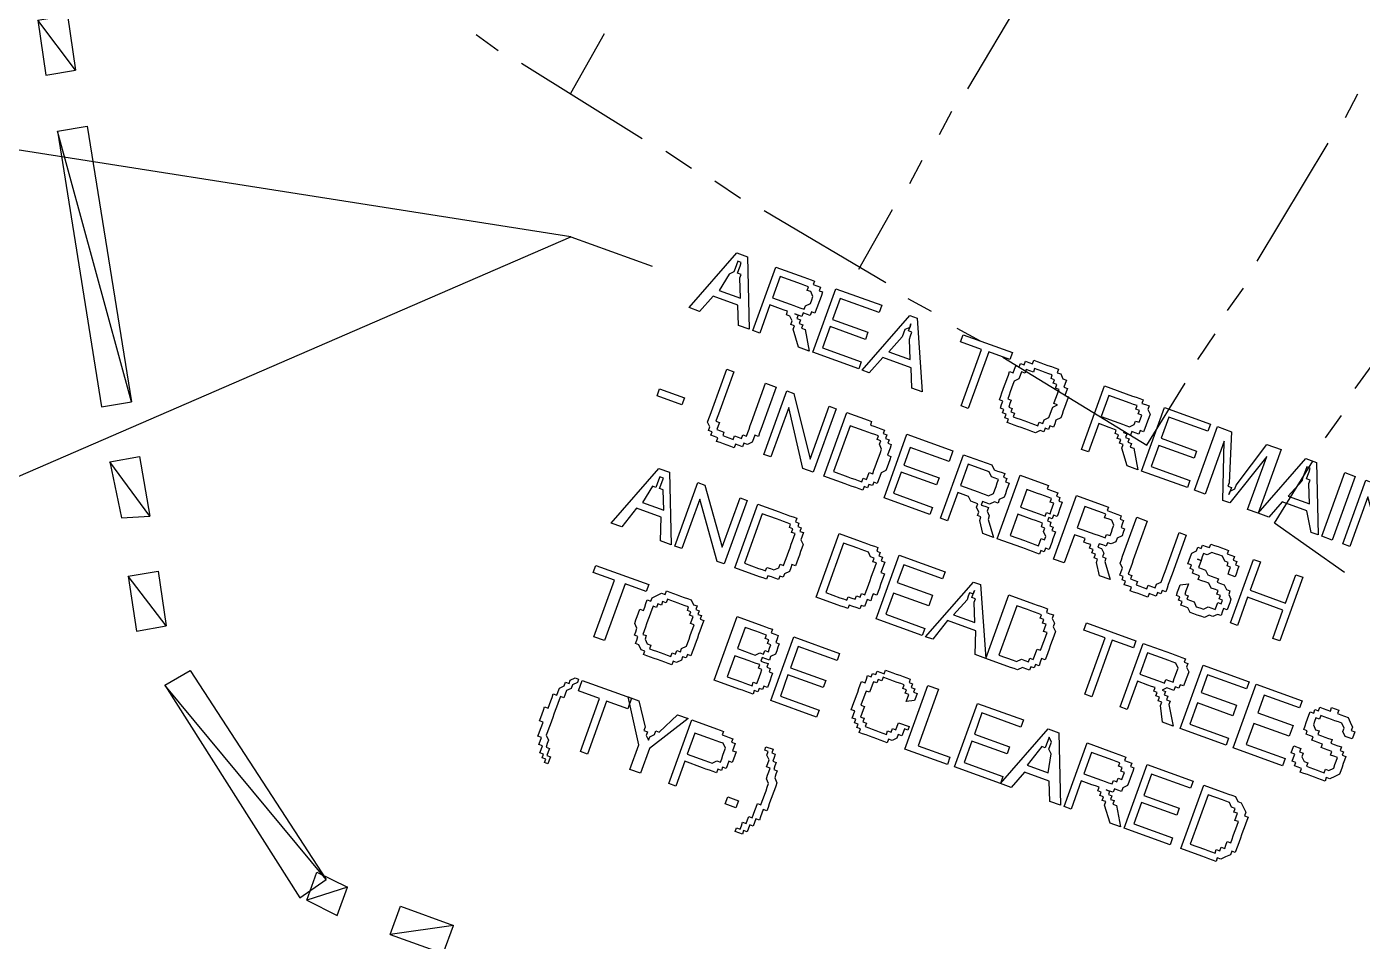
# Model space of a CAD drawing. Header units: feet. Extents: x 2484883 to 2491360, y 414166 to 419420.
# Drawn here: x 2486611 to 2487013, y 417936.2 to 418211.6 of the extents above; entities that cross this region are included whole.
import ezdxf

# ---------------------------------------------------------------- set-up
doc = ezdxf.new("R2010")
doc.units = ezdxf.units.FT
for name, color, linetype in [('CLEARING_LIMITS', 4, 'Continuous'), ('EXISTING_DETAIL', 9, 'Continuous'), ('SITE_BASE', 8, 'Continuous')]:
    doc.layers.add(name, color=color, linetype=linetype)

msp = doc.modelspace()

# ---------------------------------------------------------------- linework, layer by layer
at = {"layer": 'CLEARING_LIMITS'}
for points in [[(2486625.73, 418198.56), (2486614.3, 418213.52), (2486623.28, 418215.08), (2486625.73, 418198.56)], [(2486616.74, 418197), (2486625.73, 418198.56), (2486614.3, 418213.52), (2486616.74, 418197)], [(2486642.53, 418098.67), (2486620.25, 418180.1), (2486629.24, 418181.66), (2486642.53, 418098.67)], [(2486633.55, 418097.11), (2486642.53, 418098.67), (2486620.25, 418180.1), (2486633.55, 418097.11)], [(2486648.1, 418064.18), (2486635.99, 418080.59), (2486644.98, 418082.15), (2486648.1, 418064.18)], [(2486639.5, 418063.68), (2486648.1, 418064.18), (2486635.99, 418080.59), (2486639.5, 418063.68)], [(2486653, 418031.14), (2486641.57, 418046.1), (2486650.55, 418047.66), (2486653, 418031.14)], [(2486644.01, 418029.58), (2486653, 418031.14), (2486641.57, 418046.1), (2486644.01, 418029.58)], [(2486701.17, 417954.79), (2486652.55, 418013.26), (2486660.17, 418017.72), (2486701.17, 417954.79)], [(2486693.16, 417949.27), (2486701.17, 417954.79), (2486652.55, 418013.26), (2486693.16, 417949.27)], [(2486707.55, 417952.48), (2486695.28, 417948.5), (2486698.36, 417957.01), (2486707.55, 417952.48)], [(2486704.47, 417943.97), (2486707.55, 417952.48), (2486695.28, 417948.5), (2486704.47, 417943.97)], [(2486739.46, 417940.95), (2486720.43, 417938.2), (2486723.5, 417946.71), (2486739.46, 417940.95)], [(2486736.38, 417932.44), (2486739.46, 417940.95), (2486720.43, 417938.2), (2486736.38, 417932.44)]]:
    msp.add_lwpolyline(points, dxfattribs=at)
at = {"layer": 'EXISTING_DETAIL'}
for p, q in [((2486894.29, 418192.87), (2486915.97, 418229.54)), ((2486752.89, 418204.31), (2486746.22, 418209.13)), ((2486774.76, 418191.59), (2486784.87, 418209.58)), ((2486796.23, 418177.81), (2486759.95, 418200.55)), ((2487007.86, 418184.29), (2487011.61, 418191.35)), ((2486885.72, 418179.13), (2486889.47, 418186.2)), ((2486981.36, 418140.94), (2487002.65, 418176.55)), ((2486811.04, 418168.85), (2486803.3, 418174.05)), ((2486876.76, 418164.33), (2486880.51, 418171.39)), ((2486825.84, 418159.89), (2486818.1, 418165.09)), ((2486869.56, 418134.46), (2486832.9, 418156.13)), ((2486861.44, 418138.6), (2486871.55, 418156.59)), ((2486972.4, 418126.14), (2486977.22, 418132.82)), ((2486883.3, 418125.88), (2486876.24, 418129.64)), ((2486898.1, 418116.92), (2486891.04, 418120.68)), ((2486963.44, 418111.34), (2486968.65, 418119.08)), ((2487010.81, 418102.63), (2487015.63, 418109.31)), ((2487001.85, 418087.83), (2487006.67, 418094.51))]:
    msp.add_line(p, q, dxfattribs=at)
for points in [[(2486904.78, 418112.1), (2486948.12, 418085.61), (2486959.69, 418104.28)], [(2487007.63, 418047.25), (2486986.53, 418062.1), (2486998.09, 418080.77)]]:
    msp.add_lwpolyline(points, dxfattribs=at)
at = {"layer": 'SITE_BASE'}
msp.add_line((2486774.74, 418148.3), (2486799.2, 418139.45), dxfattribs=at)
for points in [[(2486541.74, 418046.11), (2486549.37, 418050.57), (2486774.74, 418148.3), (2486544.87, 418184.5), (2486537.04, 418186.13), (2486533.67, 418180.13), (2486527.19, 418178.86), (2486528.82, 418186.69), (2486521.2, 418182.23), (2486519.93, 418188.71), (2486528.82, 418186.69), (2486521.2, 418182.23), (2486527.19, 418178.86), (2486528.82, 418186.69), (2486533.67, 418180.13), (2486528.82, 418186.69), (2486537.04, 418186.13), (2486528.82, 418186.69), (2486535.77, 418192.6), (2486537.04, 418186.13)], [(2486810.34, 418127), (2486824.71, 418143.46), (2486827.9, 418142.31), (2486828.42, 418120.47), (2486825.23, 418121.62), (2486825.03, 418127.71), (2486817.58, 418130.4), (2486813.53, 418125.85), (2486810.34, 418127)], [(2486819.41, 418132.14), (2486825.8, 418129.84), (2486825.59, 418135.92), (2486825.98, 418136.99), (2486824.91, 418137.37), (2486825.3, 418138.44), (2486825.68, 418139.5), (2486826.07, 418140.56), (2486825, 418140.95), (2486824.62, 418139.88), (2486824.23, 418138.82), (2486823.85, 418137.76), (2486822.4, 418137.08), (2486819.41, 418132.14)], [(2486829.49, 418120.08), (2486836.41, 418139.23), (2486844.92, 418136.15), (2486845.98, 418135.77), (2486847.05, 418135.38), (2486848.11, 418135), (2486847.73, 418133.93), (2486848.79, 418133.55), (2486849.85, 418133.17), (2486849.47, 418132.1), (2486850.53, 418131.72), (2486850.15, 418130.65), (2486849.76, 418129.59), (2486849.38, 418128.53), (2486848.99, 418127.46), (2486848.61, 418126.4), (2486848.22, 418125.34), (2486847.16, 418125.72), (2486846.78, 418124.66), (2486845.71, 418125.04), (2486844.65, 418125.42), (2486844.26, 418124.36), (2486843.2, 418124.75), (2486842.14, 418125.13), (2486843.2, 418124.75), (2486842.82, 418123.68), (2486843.88, 418123.3), (2486843.49, 418122.23), (2486844.56, 418121.85), (2486844.17, 418120.79), (2486845.24, 418120.4), (2486846.51, 418113.93), (2486843.31, 418115.08), (2486841.66, 418120.49), (2486842.05, 418121.55), (2486840.98, 418121.94), (2486841.37, 418123), (2486840.69, 418124.45), (2486839.62, 418124.84), (2486840.01, 418125.9), (2486838.95, 418126.28), (2486837.88, 418126.67), (2486834.69, 418127.82), (2486831.61, 418119.31), (2486829.49, 418120.08)], [(2486835.46, 418129.95), (2486840.78, 418128.03), (2486841.84, 418127.64), (2486842.91, 418127.26), (2486843.97, 418126.87), (2486845.03, 418126.49), (2486845.42, 418127.55), (2486846.87, 418128.23), (2486847.25, 418129.3), (2486847.64, 418130.36), (2486846.96, 418131.81), (2486845.89, 418132.19), (2486846.28, 418133.26), (2486845.21, 418133.64), (2486844.15, 418134.02), (2486837.77, 418136.33), (2486835.46, 418129.95)], [(2486847.57, 418113.54), (2486854.49, 418132.69), (2486868.32, 418127.69), (2486867.55, 418125.56), (2486855.85, 418129.79), (2486853.54, 418123.41), (2486864.18, 418119.57), (2486863.41, 418117.44), (2486852.77, 418121.28), (2486850.47, 418114.9), (2486862.17, 418110.67), (2486861.4, 418108.54), (2486847.57, 418113.54)], [(2486862.46, 418108.16), (2486876.83, 418124.61), (2486878.96, 418123.85), (2486880.54, 418101.62), (2486877.35, 418102.78), (2486877.15, 418108.86), (2486868.64, 418111.94), (2486864.59, 418107.39), (2486862.46, 418108.16)], [(2486870.47, 418113.68), (2486876.85, 418111.38), (2486876.65, 418117.46), (2486877.03, 418118.53), (2486877.42, 418119.59), (2486876.36, 418119.97), (2486876.74, 418121.04), (2486877.12, 418122.1), (2486876.74, 418121.04), (2486875.29, 418120.36), (2486874.91, 418119.3), (2486874.52, 418118.23), (2486870.47, 418113.68)], [(2486892.25, 418097.39), (2486898.4, 418114.41), (2486892.02, 418116.72), (2486892.79, 418118.85), (2486907.68, 418113.46), (2486906.91, 418111.33), (2486900.53, 418113.64), (2486894.37, 418096.62), (2486892.25, 418097.39)], [(2486833.38, 418104.24), (2486836.57, 418103.09), (2486832.34, 418091.39), (2486831.96, 418090.32), (2486831.57, 418089.26), (2486831.19, 418088.2), (2486830.12, 418088.58), (2486829.74, 418087.52), (2486829.35, 418086.45), (2486827.91, 418085.77), (2486826.84, 418086.16), (2486826.46, 418085.09), (2486825.39, 418085.48), (2486824.33, 418085.86), (2486823.95, 418084.8), (2486822.88, 418085.18), (2486821.82, 418085.57), (2486820.75, 418085.95), (2486819.69, 418086.34), (2486818.63, 418086.72), (2486819.01, 418087.79), (2486817.95, 418088.17), (2486816.88, 418088.56), (2486817.27, 418089.62), (2486816.21, 418090), (2486816.59, 418091.07), (2486815.91, 418092.52), (2486816.3, 418093.58), (2486816.68, 418094.64), (2486817.06, 418095.71), (2486817.45, 418096.77), (2486821.68, 418108.47), (2486823.81, 418107.7), (2486819.58, 418096), (2486819.19, 418094.94), (2486818.81, 418093.87), (2486818.42, 418092.81), (2486819.49, 418092.43), (2486819.1, 418091.36), (2486818.72, 418090.3), (2486819.78, 418089.91), (2486820.85, 418089.53), (2486820.46, 418088.47), (2486821.52, 418088.08), (2486822.59, 418087.7), (2486823.65, 418087.31), (2486824.04, 418088.38), (2486825.1, 418087.99), (2486826.16, 418087.61), (2486826.55, 418088.67), (2486827.61, 418088.29), (2486828, 418089.35), (2486828.38, 418090.41), (2486828.77, 418091.48), (2486829.15, 418092.54), (2486833.38, 418104.24)], [(2486905.28, 418103.5), (2486905.66, 418104.57), (2486906.05, 418105.63), (2486906.43, 418106.69), (2486906.82, 418107.76), (2486907.88, 418107.37), (2486908.27, 418108.44), (2486908.65, 418109.5), (2486909.72, 418109.12), (2486910.1, 418110.18), (2486911.16, 418109.8), (2486911.55, 418110.86), (2486912.61, 418110.47), (2486913.68, 418110.09), (2486914.06, 418111.15), (2486915.12, 418110.77), (2486916.19, 418110.38), (2486917.25, 418110), (2486918.31, 418109.61), (2486919.38, 418109.23), (2486920.44, 418108.85), (2486921.51, 418108.46), (2486921.12, 418107.4), (2486922.19, 418107.01), (2486922.86, 418105.56), (2486923.93, 418105.18), (2486923.54, 418104.12), (2486923.16, 418103.05), (2486924.22, 418102.67), (2486923.84, 418101.6), (2486923.45, 418100.54), (2486924.52, 418100.16), (2486924.13, 418099.09), (2486923.75, 418098.03), (2486923.36, 418096.96), (2486922.98, 418095.9), (2486922.59, 418094.84), (2486922.21, 418093.77), (2486920.76, 418093.09), (2486920.38, 418092.03), (2486919.99, 418090.97), (2486918.93, 418091.35), (2486918.54, 418090.29), (2486917.48, 418090.67), (2486917.1, 418089.61), (2486916.03, 418089.99), (2486914.58, 418089.31), (2486913.52, 418089.7), (2486912.46, 418090.08), (2486911.39, 418090.47), (2486910.33, 418090.85), (2486909.26, 418091.24), (2486908.2, 418091.62), (2486907.14, 418092.01), (2486906.07, 418092.39), (2486906.46, 418093.45), (2486905.39, 418093.84), (2486905.78, 418094.9), (2486904.72, 418095.29), (2486905.1, 418096.35), (2486904.04, 418096.74), (2486904.42, 418097.8), (2486904.81, 418098.86), (2486903.74, 418099.25), (2486904.13, 418100.31), (2486904.51, 418101.38), (2486904.9, 418102.44), (2486905.28, 418103.5)], [(2486907.41, 418102.73), (2486907.02, 418101.67), (2486906.64, 418100.61), (2486906.25, 418099.54), (2486907.32, 418099.16), (2486906.93, 418098.09), (2486906.55, 418097.03), (2486907.61, 418096.65), (2486907.23, 418095.58), (2486908.29, 418095.2), (2486907.91, 418094.13), (2486908.97, 418093.75), (2486910.03, 418093.36), (2486911.1, 418092.98), (2486912.16, 418092.6), (2486913.23, 418092.21), (2486914.29, 418091.83), (2486915.35, 418091.44), (2486915.74, 418092.51), (2486916.8, 418092.12), (2486917.19, 418093.18), (2486918.63, 418093.86), (2486919.02, 418094.93), (2486919.4, 418095.99), (2486919.79, 418097.05), (2486921.24, 418097.73), (2486920.17, 418098.12), (2486920.56, 418099.18), (2486920.94, 418100.25), (2486921.33, 418101.31), (2486921.71, 418102.37), (2486920.65, 418102.76), (2486921.03, 418103.82), (2486919.97, 418104.21), (2486920.35, 418105.27), (2486919.29, 418105.65), (2486919.67, 418106.72), (2486918.61, 418107.1), (2486917.55, 418107.49), (2486916.48, 418107.87), (2486915.42, 418108.26), (2486914.35, 418108.64), (2486913.97, 418107.58), (2486912.91, 418107.96), (2486911.84, 418108.35), (2486911.46, 418107.28), (2486910.39, 418107.67), (2486910.01, 418106.6), (2486909.63, 418105.54), (2486908.18, 418104.86), (2486907.79, 418103.8), (2486907.41, 418102.73)], [(2486800.72, 418100.41), (2486801.49, 418102.54), (2486808.94, 418099.85), (2486808.17, 418097.72), (2486800.72, 418100.41)], [(2486832.84, 418082.79), (2486839.76, 418101.93), (2486841.89, 418101.16), (2486846.76, 418081.36), (2486852.53, 418097.32), (2486854.66, 418096.55), (2486847.73, 418077.4), (2486844.54, 418078.56), (2486840.35, 418096.91), (2486834.97, 418082.02), (2486832.84, 418082.79)], [(2486928.41, 418084.31), (2486935.33, 418103.46), (2486943.84, 418100.38), (2486944.91, 418100), (2486945.97, 418099.62), (2486947.04, 418099.23), (2486946.65, 418098.17), (2486947.71, 418097.78), (2486948.78, 418097.4), (2486948.39, 418096.33), (2486949.07, 418094.89), (2486948.69, 418093.82), (2486948.3, 418092.76), (2486947.92, 418091.69), (2486947.53, 418090.63), (2486947.15, 418089.57), (2486946.09, 418089.95), (2486945.7, 418088.89), (2486944.64, 418089.27), (2486943.57, 418089.66), (2486943.19, 418088.59), (2486942.13, 418088.98), (2486941.06, 418089.36), (2486942.13, 418088.98), (2486941.74, 418087.91), (2486942.8, 418087.53), (2486942.42, 418086.47), (2486943.48, 418086.08), (2486943.1, 418085.02), (2486944.16, 418084.63), (2486945.43, 418078.16), (2486942.24, 418079.31), (2486940.59, 418084.72), (2486940.97, 418085.79), (2486939.91, 418086.17), (2486940.29, 418087.24), (2486939.23, 418087.62), (2486939.61, 418088.68), (2486938.55, 418089.07), (2486938.93, 418090.13), (2486937.87, 418090.52), (2486936.81, 418090.9), (2486933.62, 418092.06), (2486930.54, 418083.55), (2486928.41, 418084.31)], [(2486934.39, 418094.18), (2486939.7, 418092.26), (2486940.77, 418091.88), (2486941.83, 418091.49), (2486942.89, 418091.11), (2486944.34, 418091.79), (2486944.73, 418092.85), (2486945.79, 418092.46), (2486946.18, 418093.53), (2486946.56, 418094.59), (2486945.5, 418094.98), (2486945.88, 418096.04), (2486944.82, 418096.42), (2486945.2, 418097.49), (2486944.14, 418097.87), (2486943.08, 418098.26), (2486936.69, 418100.56), (2486934.39, 418094.18)], [(2486946.49, 418077.78), (2486953.42, 418096.92), (2486967.25, 418091.92), (2486966.48, 418089.8), (2486954.78, 418094.03), (2486952.47, 418087.64), (2486963.11, 418083.8), (2486962.34, 418081.67), (2486951.7, 418085.52), (2486949.39, 418079.13), (2486961.09, 418074.9), (2486960.32, 418072.78), (2486946.49, 418077.78)], [(2486850.92, 418076.25), (2486857.85, 418095.4), (2486864.23, 418093.09), (2486865.29, 418092.7), (2486864.91, 418091.64), (2486865.97, 418091.25), (2486867.04, 418090.87), (2486868.1, 418090.49), (2486869.16, 418090.1), (2486868.78, 418089.04), (2486869.84, 418088.65), (2486869.46, 418087.59), (2486870.52, 418087.2), (2486870.14, 418086.14), (2486871.2, 418085.76), (2486870.82, 418084.69), (2486870.43, 418083.63), (2486870.05, 418082.56), (2486871.11, 418082.18), (2486870.73, 418081.12), (2486870.34, 418080.05), (2486869.96, 418078.99), (2486869.57, 418077.93), (2486868.12, 418077.25), (2486867.74, 418076.18), (2486867.35, 418075.12), (2486866.97, 418074.05), (2486865.91, 418074.44), (2486865.52, 418073.38), (2486864.46, 418073.76), (2486864.07, 418072.7), (2486863.01, 418073.08), (2486862.62, 418072.02), (2486861.56, 418072.4), (2486860.5, 418072.79), (2486859.43, 418073.17), (2486858.37, 418073.56), (2486857.31, 418073.94), (2486850.92, 418076.25)], [(2486853.82, 418077.61), (2486858.08, 418076.07), (2486859.14, 418075.68), (2486860.2, 418075.3), (2486861.27, 418074.91), (2486862.33, 418074.53), (2486862.71, 418075.59), (2486863.78, 418075.21), (2486864.16, 418076.27), (2486864.55, 418077.34), (2486865.61, 418076.95), (2486866, 418078.02), (2486866.38, 418079.08), (2486866.76, 418080.14), (2486867.15, 418081.21), (2486867.53, 418082.27), (2486867.92, 418083.33), (2486868.3, 418084.4), (2486867.62, 418085.85), (2486868.01, 418086.91), (2486866.95, 418087.29), (2486867.33, 418088.36), (2486866.27, 418088.74), (2486865.2, 418089.13), (2486864.14, 418089.51), (2486863.07, 418089.9), (2486858.82, 418091.43), (2486853.82, 418077.61)], [(2486869.01, 418069.71), (2486875.93, 418088.86), (2486889.76, 418083.86), (2486888.6, 418080.67), (2486876.9, 418084.9), (2486874.98, 418079.58), (2486885.62, 418075.73), (2486884.85, 418073.6), (2486874.21, 418077.45), (2486871.9, 418071.07), (2486883.6, 418066.84), (2486882.84, 418064.71), (2486869.01, 418069.71)], [(2486962.45, 418072.01), (2486969.37, 418091.15), (2486973.63, 418089.62), (2486972.88, 418074.25), (2486972.5, 418073.19), (2486973.56, 418072.8), (2486973.18, 418071.74), (2486972.79, 418070.67), (2486973.18, 418071.74), (2486974.63, 418072.42), (2486975.01, 418073.48), (2486984.27, 418085.77), (2486988.52, 418084.23), (2486981.6, 418065.08), (2486978.41, 418066.24), (2486984.18, 418082.19), (2486973.09, 418068.16), (2486970.96, 418068.93), (2486971.41, 418086.81), (2486965.64, 418070.85), (2486962.45, 418072.01)], [(2486886.03, 418063.56), (2486892.95, 418082.7), (2486901.46, 418079.63), (2486902.14, 418078.18), (2486903.2, 418077.79), (2486904.27, 418077.41), (2486905.33, 418077.02), (2486904.94, 418075.96), (2486906.01, 418075.58), (2486905.62, 418074.51), (2486906.69, 418074.13), (2486906.3, 418073.06), (2486905.92, 418072), (2486905.53, 418070.94), (2486905.15, 418069.87), (2486903.7, 418069.19), (2486903.32, 418068.13), (2486902.25, 418068.51), (2486900.8, 418067.84), (2486899.74, 418068.22), (2486898.68, 418068.6), (2486898.29, 418067.54), (2486899.36, 418067.16), (2486900.42, 418066.77), (2486900.03, 418065.71), (2486900.71, 418064.26), (2486900.33, 418063.2), (2486901.98, 418057.79), (2486898.79, 418058.94), (2486897.82, 418062.9), (2486898.2, 418063.97), (2486897.14, 418064.35), (2486897.52, 418065.41), (2486896.84, 418066.86), (2486897.23, 418067.93), (2486896.16, 418068.31), (2486895.1, 418068.69), (2486894.42, 418070.14), (2486891.23, 418071.3), (2486888.15, 418062.79), (2486886.03, 418063.56)], [(2486892, 418073.42), (2486897.32, 418071.5), (2486898.38, 418071.12), (2486899.45, 418070.73), (2486900.51, 418070.35), (2486901.96, 418071.03), (2486902.34, 418072.09), (2486902.73, 418073.15), (2486903.11, 418074.22), (2486903.5, 418075.28), (2486902.43, 418075.67), (2486901.37, 418076.05), (2486900.69, 418077.5), (2486894.31, 418079.81), (2486892, 418073.42)], [(2486981.6, 418065.08), (2486995.97, 418081.54), (2486999.16, 418080.39), (2486999.68, 418058.55), (2486997.55, 418059.32), (2486996.28, 418065.79), (2486988.84, 418068.48), (2486984.79, 418063.93), (2486981.6, 418065.08)], [(2486786.88, 418062.12), (2486801.25, 418078.57), (2486804.44, 418077.42), (2486804.96, 418055.58), (2486801.77, 418056.73), (2486801.95, 418063.89), (2486794.51, 418066.58), (2486790.07, 418060.96), (2486786.88, 418062.12)], [(2486796.34, 418068.32), (2486802.72, 418066.01), (2486802.52, 418072.1), (2486801.45, 418072.49), (2486801.84, 418073.55), (2486802.22, 418074.61), (2486802.61, 418075.68), (2486801.54, 418076.06), (2486801.16, 418075), (2486800.77, 418073.93), (2486800.39, 418072.87), (2486799.32, 418073.25), (2486796.34, 418068.32)], [(2486903.05, 418057.4), (2486909.97, 418076.55), (2486917.41, 418073.86), (2486918.48, 418073.47), (2486918.09, 418072.41), (2486919.16, 418072.02), (2486920.22, 418071.64), (2486921.28, 418071.26), (2486920.9, 418070.19), (2486921.96, 418069.81), (2486921.58, 418068.74), (2486922.64, 418068.36), (2486922.26, 418067.3), (2486921.87, 418066.23), (2486921.49, 418065.17), (2486921.1, 418064.1), (2486920.04, 418064.49), (2486919.66, 418063.43), (2486918.59, 418063.81), (2486918.21, 418062.75), (2486919.27, 418062.36), (2486918.89, 418061.3), (2486919.95, 418060.91), (2486919.57, 418059.85), (2486920.63, 418059.46), (2486920.25, 418058.4), (2486919.86, 418057.34), (2486919.48, 418056.27), (2486919.09, 418055.21), (2486918.71, 418054.15), (2486917.64, 418054.53), (2486917.26, 418053.47), (2486916.19, 418053.85), (2486915.81, 418052.79), (2486914.75, 418053.17), (2486913.68, 418053.56), (2486912.62, 418053.94), (2486911.56, 418054.33), (2486910.49, 418054.71), (2486903.05, 418057.4)], [(2486990.67, 418070.22), (2486997.05, 418067.92), (2486996.85, 418074), (2486997.23, 418075.07), (2486996.17, 418075.45), (2486996.56, 418076.52), (2486996.94, 418077.58), (2486997.32, 418078.64), (2486996.26, 418079.03), (2486995.88, 418077.96), (2486995.49, 418076.9), (2486995.11, 418075.84), (2486994.72, 418074.77), (2486990.67, 418070.22)], [(2487000.74, 418058.16), (2487007.67, 418077.31), (2487010.86, 418076.16), (2487003.94, 418057.01), (2487000.74, 418058.16)], [(2486806.03, 418055.2), (2486812.95, 418074.34), (2486815.08, 418073.57), (2486820.33, 418054.84), (2486825.71, 418069.73), (2486827.84, 418068.96), (2486820.92, 418049.81), (2486818.79, 418050.58), (2486813.54, 418069.32), (2486808.15, 418054.43), (2486806.03, 418055.2)], [(2486910.08, 418066.89), (2486914.34, 418065.35), (2486915.4, 418064.96), (2486916.47, 418064.58), (2486917.53, 418064.19), (2486917.91, 418065.26), (2486918.98, 418064.87), (2486919.36, 418065.94), (2486919.75, 418067), (2486920.13, 418068.06), (2486919.07, 418068.45), (2486919.45, 418069.51), (2486918.39, 418069.9), (2486917.32, 418070.28), (2486916.26, 418070.67), (2486915.2, 418071.05), (2486912.01, 418072.2), (2486910.08, 418066.89)], [(2487007.13, 418055.85), (2487014.05, 418075), (2487016.18, 418074.23), (2487021.43, 418055.49), (2487026.81, 418070.39), (2487028.94, 418069.62), (2487022.02, 418050.47), (2487019.89, 418051.24), (2487014.64, 418069.98), (2487009.25, 418055.09), (2487007.13, 418055.85)], [(2486824.11, 418048.66), (2486831.03, 418067.8), (2486837.41, 418065.5), (2486838.48, 418065.11), (2486839.54, 418064.73), (2486840.61, 418064.34), (2486841.67, 418063.96), (2486842.73, 418063.57), (2486842.35, 418062.51), (2486843.41, 418062.13), (2486843.03, 418061.06), (2486844.09, 418060.68), (2486843.71, 418059.61), (2486844.77, 418059.23), (2486844.39, 418058.17), (2486844, 418057.1), (2486844.68, 418055.65), (2486844.3, 418054.59), (2486843.91, 418053.53), (2486843.53, 418052.46), (2486843.14, 418051.4), (2486842.76, 418050.33), (2486842.37, 418049.27), (2486841.31, 418049.66), (2486840.92, 418048.59), (2486840.54, 418047.53), (2486839.09, 418046.85), (2486838.71, 418045.79), (2486837.64, 418046.17), (2486837.26, 418045.11), (2486836.19, 418045.49), (2486835.13, 418045.88), (2486834.07, 418046.26), (2486833.68, 418045.2), (2486832.62, 418045.58), (2486831.56, 418045.97), (2486824.11, 418048.66)], [(2486920.06, 418051.25), (2486926.99, 418070.4), (2486935.5, 418067.32), (2486936.56, 418066.94), (2486936.18, 418065.87), (2486937.24, 418065.49), (2486938.3, 418065.1), (2486939.37, 418064.72), (2486940.43, 418064.33), (2486940.05, 418063.27), (2486941.11, 418062.88), (2486940.73, 418061.82), (2486940.34, 418060.76), (2486941.4, 418060.37), (2486941.02, 418059.31), (2486940.64, 418058.25), (2486939.19, 418057.57), (2486938.8, 418056.5), (2486937.35, 418055.82), (2486936.29, 418056.21), (2486935.91, 418055.14), (2486934.84, 418055.53), (2486933.78, 418055.91), (2486933.39, 418054.85), (2486934.46, 418054.46), (2486935.14, 418053.02), (2486934.75, 418051.95), (2486935.82, 418051.57), (2486935.43, 418050.5), (2486937.08, 418045.1), (2486933.89, 418046.25), (2486932.92, 418050.21), (2486933.3, 418051.27), (2486932.24, 418051.66), (2486932.62, 418052.72), (2486931.56, 418053.11), (2486931.95, 418054.17), (2486930.88, 418054.56), (2486931.27, 418055.62), (2486930.2, 418056), (2486929.14, 418056.39), (2486929.52, 418057.45), (2486928.46, 418057.84), (2486926.33, 418058.61), (2486923.26, 418050.1), (2486920.06, 418051.25)], [(2486827.01, 418050.02), (2486831.26, 418048.48), (2486832.32, 418048.09), (2486833.39, 418047.71), (2486833.77, 418048.77), (2486834.84, 418048.39), (2486835.9, 418048), (2486837.35, 418048.68), (2486837.73, 418049.75), (2486838.8, 418049.36), (2486839.18, 418050.42), (2486839.57, 418051.49), (2486839.95, 418052.55), (2486840.34, 418053.62), (2486840.72, 418054.68), (2486841.1, 418055.74), (2486841.49, 418056.81), (2486841.87, 418057.87), (2486842.26, 418058.93), (2486841.19, 418059.32), (2486841.58, 418060.38), (2486840.52, 418060.77), (2486840.9, 418061.83), (2486839.84, 418062.22), (2486838.77, 418062.6), (2486837.71, 418062.98), (2486836.65, 418063.37), (2486832.39, 418064.91), (2486827.01, 418050.02)], [(2486907.01, 418058.38), (2486911.26, 418056.84), (2486912.32, 418056.45), (2486913.39, 418056.07), (2486914.45, 418055.68), (2486915.52, 418055.3), (2486915.9, 418056.36), (2486916.28, 418057.43), (2486917.35, 418057.04), (2486917.73, 418058.11), (2486917.05, 418059.55), (2486917.44, 418060.62), (2486916.37, 418061), (2486916.76, 418062.07), (2486915.7, 418062.45), (2486914.63, 418062.84), (2486913.57, 418063.22), (2486909.31, 418064.76), (2486907.01, 418058.38)], [(2486927.1, 418060.73), (2486932.42, 418058.81), (2486933.48, 418058.43), (2486934.55, 418058.04), (2486935.61, 418057.66), (2486936, 418058.72), (2486937.06, 418058.34), (2486937.44, 418059.4), (2486937.83, 418060.46), (2486938.21, 418061.53), (2486937.53, 418062.97), (2486936.47, 418063.36), (2486935.41, 418063.74), (2486935.79, 418064.81), (2486934.73, 418065.19), (2486929.41, 418067.12), (2486927.1, 418060.73)], [(2486957.84, 418059.24), (2486959.96, 418058.47), (2486955.73, 418046.77), (2486955.35, 418045.71), (2486954.96, 418044.65), (2486954.58, 418043.58), (2486954.19, 418042.52), (2486953.81, 418041.45), (2486952.75, 418041.84), (2486952.36, 418040.78), (2486951.3, 418041.16), (2486950.91, 418040.1), (2486949.85, 418040.48), (2486948.79, 418040.87), (2486948.4, 418039.8), (2486947.34, 418040.19), (2486946.27, 418040.57), (2486945.21, 418040.96), (2486944.15, 418041.34), (2486943.08, 418041.72), (2486943.47, 418042.79), (2486942.4, 418043.17), (2486941.34, 418043.56), (2486941.72, 418044.62), (2486940.66, 418045.01), (2486941.04, 418046.07), (2486939.98, 418046.45), (2486940.37, 418047.52), (2486940.75, 418048.58), (2486940.07, 418050.03), (2486940.46, 418051.09), (2486940.84, 418052.16), (2486945.07, 418063.86), (2486948.26, 418062.7), (2486944.03, 418051), (2486943.65, 418049.94), (2486943.26, 418048.88), (2486942.88, 418047.81), (2486942.49, 418046.75), (2486943.56, 418046.36), (2486943.17, 418045.3), (2486944.24, 418044.92), (2486945.3, 418044.53), (2486944.91, 418043.47), (2486945.98, 418043.08), (2486947.04, 418042.7), (2486948.11, 418042.31), (2486948.49, 418043.38), (2486949.55, 418042.99), (2486950.62, 418042.61), (2486951, 418043.67), (2486952.45, 418044.35), (2486952.84, 418045.41), (2486953.22, 418046.48), (2486953.6, 418047.54), (2486957.84, 418059.24)], [(2486848.57, 418039.81), (2486855.5, 418058.96), (2486861.88, 418056.65), (2486862.94, 418056.27), (2486864.01, 418055.88), (2486865.07, 418055.5), (2486866.13, 418055.11), (2486867.2, 418054.73), (2486866.81, 418053.66), (2486867.88, 418053.28), (2486867.49, 418052.22), (2486868.56, 418051.83), (2486868.17, 418050.77), (2486869.24, 418050.38), (2486868.85, 418049.32), (2486868.47, 418048.26), (2486868.08, 418047.19), (2486869.15, 418046.81), (2486868.76, 418045.74), (2486868.38, 418044.68), (2486867.99, 418043.62), (2486867.61, 418042.55), (2486867.22, 418041.49), (2486866.84, 418040.43), (2486865.77, 418040.81), (2486865.39, 418039.75), (2486865, 418038.68), (2486863.94, 418039.07), (2486863.56, 418038), (2486863.17, 418036.94), (2486862.11, 418037.32), (2486861.72, 418036.26), (2486860.66, 418036.64), (2486859.6, 418037.03), (2486858.53, 418037.41), (2486858.15, 418036.35), (2486857.08, 418036.74), (2486856.02, 418037.12), (2486854.96, 418037.5), (2486848.57, 418039.81)], [(2486851.47, 418041.17), (2486855.73, 418039.63), (2486856.79, 418039.25), (2486857.85, 418038.86), (2486858.24, 418039.93), (2486859.3, 418039.54), (2486860.37, 418039.16), (2486860.75, 418040.22), (2486861.81, 418039.84), (2486862.2, 418040.9), (2486863.26, 418040.52), (2486863.65, 418041.58), (2486864.03, 418042.64), (2486864.42, 418043.71), (2486864.8, 418044.77), (2486865.19, 418045.83), (2486865.57, 418046.9), (2486865.95, 418047.96), (2486866.34, 418049.02), (2486866.72, 418050.09), (2486865.66, 418050.47), (2486866.04, 418051.54), (2486864.98, 418051.92), (2486864.3, 418053.37), (2486863.24, 418053.75), (2486862.17, 418054.14), (2486861.11, 418054.52), (2486856.86, 418056.06), (2486851.47, 418041.17)], [(2486958.15, 418043.49), (2486960.67, 418043.79), (2486960.28, 418042.72), (2486959.9, 418041.66), (2486959.51, 418040.6), (2486960.58, 418040.21), (2486960.19, 418039.15), (2486961.26, 418038.76), (2486962.32, 418038.38), (2486963, 418036.93), (2486964.06, 418036.54), (2486965.13, 418036.16), (2486966.57, 418036.84), (2486967.64, 418036.45), (2486968.7, 418036.07), (2486969.09, 418037.13), (2486969.47, 418038.2), (2486970.53, 418037.81), (2486970.92, 418038.88), (2486969.86, 418039.26), (2486970.24, 418040.32), (2486969.18, 418040.71), (2486969.56, 418041.77), (2486968.5, 418042.16), (2486967.43, 418042.54), (2486966.75, 418043.99), (2486965.69, 418044.38), (2486964.63, 418044.76), (2486963.56, 418045.14), (2486963.95, 418046.21), (2486962.88, 418046.59), (2486961.82, 418046.98), (2486962.2, 418048.04), (2486961.14, 418048.43), (2486961.53, 418049.49), (2486960.46, 418049.87), (2486960.85, 418050.94), (2486961.23, 418052), (2486961.62, 418053.07), (2486963.06, 418053.74), (2486963.45, 418054.81), (2486964.51, 418054.42), (2486964.9, 418055.49), (2486965.96, 418055.1), (2486967.02, 418054.72), (2486967.41, 418055.78), (2486968.47, 418055.4), (2486969.54, 418055.01), (2486970.6, 418054.63), (2486971.66, 418054.24), (2486972.73, 418053.86), (2486972.34, 418052.8), (2486973.41, 418052.41), (2486974.47, 418052.03), (2486974.09, 418050.96), (2486975.15, 418050.58), (2486974.76, 418049.51), (2486975.83, 418049.13), (2486975.44, 418048.07), (2486975.06, 418047), (2486974.67, 418045.94), (2486972.55, 418046.71), (2486972.93, 418047.77), (2486973.32, 418048.83), (2486972.25, 418049.22), (2486972.64, 418050.28), (2486971.57, 418050.67), (2486970.89, 418052.12), (2486969.83, 418052.5), (2486968.77, 418052.89), (2486967.7, 418053.27), (2486966.26, 418052.59), (2486965.19, 418052.98), (2486964.81, 418051.91), (2486964.42, 418050.85), (2486963.36, 418051.23), (2486964.42, 418050.85), (2486964.04, 418049.78), (2486963.65, 418048.72), (2486964.72, 418048.34), (2486965.78, 418047.95), (2486966.46, 418046.5), (2486967.52, 418046.12), (2486968.59, 418045.73), (2486969.65, 418045.35), (2486969.27, 418044.29), (2486970.33, 418043.9), (2486971.39, 418043.52), (2486972.07, 418042.07), (2486973.14, 418041.68), (2486972.75, 418040.62), (2486973.43, 418039.17), (2486973.05, 418038.11), (2486972.66, 418037.04), (2486972.28, 418035.98), (2486971.21, 418036.36), (2486970.83, 418035.3), (2486970.44, 418034.24), (2486969.38, 418034.62), (2486967.93, 418033.94), (2486966.87, 418034.33), (2486965.42, 418033.65), (2486964.36, 418034.03), (2486963.29, 418034.42), (2486962.23, 418034.8), (2486961.17, 418035.19), (2486960.49, 418036.63), (2486959.42, 418037.02), (2486958.36, 418037.4), (2486958.74, 418038.47), (2486957.68, 418038.85), (2486958.06, 418039.92), (2486957, 418040.3), (2486957.39, 418041.36), (2486957.77, 418042.43), (2486958.15, 418043.49)], [(2486866.66, 418033.27), (2486873.58, 418052.42), (2486887.41, 418047.42), (2486886.64, 418045.29), (2486874.94, 418049.52), (2486873.02, 418044.21), (2486883.65, 418040.36), (2486882.5, 418037.17), (2486871.86, 418041.01), (2486869.55, 418034.63), (2486881.26, 418030.4), (2486880.49, 418028.27), (2486866.66, 418033.27)], [(2486781.72, 418027.9), (2486787.88, 418044.92), (2486781.49, 418047.23), (2486782.26, 418049.35), (2486798.22, 418043.58), (2486797.45, 418041.46), (2486791.07, 418043.77), (2486784.91, 418026.75), (2486781.72, 418027.9)], [(2486973.25, 418032.02), (2486980.17, 418051.17), (2486982.3, 418050.4), (2486979.22, 418041.89), (2486989.86, 418038.04), (2486992.94, 418046.55), (2486995.07, 418045.78), (2486988.14, 418026.64), (2486986.02, 418027.4), (2486989.09, 418035.91), (2486978.45, 418039.76), (2486975.38, 418031.25), (2486973.25, 418032.02)], [(2486881.55, 418027.89), (2486895.92, 418044.34), (2486898.05, 418043.57), (2486899.63, 418021.35), (2486896.44, 418022.51), (2486896.62, 418029.66), (2486888.11, 418032.73), (2486883.68, 418027.12), (2486881.55, 418027.89)], [(2486794.76, 418034.01), (2486795.14, 418035.08), (2486795.53, 418036.14), (2486796.59, 418035.75), (2486796.98, 418036.82), (2486797.36, 418037.88), (2486797.74, 418038.95), (2486798.81, 418038.56), (2486799.19, 418039.62), (2486800.64, 418040.3), (2486802.09, 418040.98), (2486803.15, 418040.6), (2486803.54, 418041.66), (2486804.6, 418041.28), (2486805.67, 418040.89), (2486806.73, 418040.51), (2486807.79, 418040.12), (2486808.86, 418039.74), (2486809.92, 418039.35), (2486810.98, 418038.97), (2486811.66, 418037.52), (2486812.73, 418037.14), (2486812.34, 418036.07), (2486813.41, 418035.69), (2486813.02, 418034.62), (2486814.09, 418034.24), (2486813.7, 418033.18), (2486814.76, 418032.79), (2486814.38, 418031.73), (2486814, 418030.66), (2486813.61, 418029.6), (2486813.23, 418028.54), (2486812.84, 418027.47), (2486812.46, 418026.41), (2486812.07, 418025.35), (2486811.69, 418024.28), (2486811.3, 418023.22), (2486810.92, 418022.15), (2486809.85, 418022.54), (2486809.47, 418021.48), (2486808.41, 418021.86), (2486808.02, 418020.8), (2486806.57, 418020.12), (2486805.51, 418020.5), (2486805.13, 418019.44), (2486804.06, 418019.82), (2486803, 418020.21), (2486801.93, 418020.59), (2486800.87, 418020.98), (2486799.81, 418021.36), (2486798.74, 418021.75), (2486797.68, 418022.13), (2486796.62, 418022.52), (2486797, 418023.58), (2486795.94, 418023.96), (2486795.26, 418025.41), (2486794.19, 418025.8), (2486794.58, 418026.86), (2486794.96, 418027.92), (2486793.9, 418028.31), (2486794.28, 418029.37), (2486794.67, 418030.44), (2486793.99, 418031.88), (2486794.37, 418032.95), (2486794.76, 418034.01)], [(2486889.94, 418034.48), (2486896.33, 418032.17), (2486896.12, 418038.26), (2486896.51, 418039.32), (2486895.44, 418039.7), (2486895.83, 418040.77), (2486896.21, 418041.83), (2486895.83, 418040.77), (2486894.76, 418041.15), (2486894.38, 418040.09), (2486894, 418039.03), (2486889.94, 418034.48)], [(2486899.63, 418021.35), (2486906.56, 418040.5), (2486914, 418037.81), (2486915.07, 418037.42), (2486916.13, 418037.04), (2486917.19, 418036.65), (2486918.26, 418036.27), (2486917.87, 418035.2), (2486918.94, 418034.82), (2486920, 418034.43), (2486919.61, 418033.37), (2486920.29, 418031.92), (2486919.91, 418030.86), (2486920.59, 418029.41), (2486920.2, 418028.35), (2486919.82, 418027.28), (2486919.43, 418026.22), (2486919.05, 418025.16), (2486918.67, 418024.09), (2486918.28, 418023.03), (2486917.9, 418021.96), (2486917.51, 418020.9), (2486916.45, 418021.29), (2486916.06, 418020.22), (2486915.68, 418019.16), (2486914.61, 418019.54), (2486914.23, 418018.48), (2486913.17, 418018.86), (2486912.78, 418017.8), (2486911.72, 418018.18), (2486910.65, 418018.57), (2486909.21, 418017.89), (2486908.14, 418018.27), (2486907.08, 418018.66), (2486899.63, 418021.35)], [(2486797.95, 418032.86), (2486797.56, 418031.79), (2486797.18, 418030.73), (2486796.8, 418029.67), (2486796.41, 418028.6), (2486797.47, 418028.22), (2486797.09, 418027.15), (2486797.77, 418025.71), (2486798.83, 418025.32), (2486798.45, 418024.26), (2486799.51, 418023.87), (2486800.58, 418023.49), (2486801.64, 418023.1), (2486802.7, 418022.72), (2486803.77, 418022.34), (2486804.83, 418021.95), (2486805.22, 418023.01), (2486806.28, 418022.63), (2486806.66, 418023.69), (2486807.73, 418023.31), (2486808.11, 418024.37), (2486809.56, 418025.05), (2486809.94, 418026.12), (2486810.33, 418027.18), (2486810.71, 418028.24), (2486811.1, 418029.31), (2486811.48, 418030.37), (2486811.87, 418031.43), (2486810.8, 418031.82), (2486811.19, 418032.88), (2486811.57, 418033.95), (2486810.51, 418034.33), (2486810.89, 418035.39), (2486809.83, 418035.78), (2486810.22, 418036.84), (2486809.15, 418037.23), (2486808.09, 418037.61), (2486807.02, 418038), (2486805.96, 418038.38), (2486804.9, 418038.77), (2486803.83, 418039.15), (2486803.45, 418038.09), (2486802.38, 418038.47), (2486802, 418037.41), (2486800.94, 418037.79), (2486800.55, 418036.73), (2486799.49, 418037.11), (2486799.1, 418036.05), (2486798.72, 418034.99), (2486798.33, 418033.92), (2486797.95, 418032.86)], [(2486903.59, 418022.32), (2486907.85, 418020.79), (2486908.91, 418020.4), (2486910.36, 418021.08), (2486911.42, 418020.7), (2486912.49, 418020.31), (2486912.87, 418021.38), (2486913.94, 418020.99), (2486914.32, 418022.05), (2486914.7, 418023.12), (2486915.09, 418024.18), (2486916.15, 418023.8), (2486916.54, 418024.86), (2486916.92, 418025.92), (2486917.31, 418026.99), (2486917.69, 418028.05), (2486918.08, 418029.12), (2486917.01, 418029.5), (2486917.4, 418030.56), (2486917.78, 418031.63), (2486916.72, 418032.01), (2486917.1, 418033.08), (2486916.04, 418033.46), (2486916.42, 418034.52), (2486915.36, 418034.91), (2486914.3, 418035.29), (2486913.23, 418035.68), (2486912.17, 418036.06), (2486908.98, 418037.22), (2486903.59, 418022.32)], [(2486817.89, 418014.82), (2486824.81, 418033.97), (2486832.26, 418031.28), (2486833.32, 418030.89), (2486834.39, 418030.51), (2486835.45, 418030.12), (2486835.06, 418029.06), (2486836.13, 418028.68), (2486837.19, 418028.29), (2486836.81, 418027.23), (2486836.42, 418026.16), (2486837.49, 418025.78), (2486837.1, 418024.72), (2486836.72, 418023.65), (2486836.33, 418022.59), (2486834.88, 418021.91), (2486834.5, 418020.85), (2486833.44, 418021.23), (2486832.37, 418021.61), (2486831.99, 418020.55), (2486833.05, 418020.17), (2486834.12, 418019.78), (2486833.73, 418018.72), (2486834.79, 418018.33), (2486834.41, 418017.27), (2486835.47, 418016.88), (2486835.09, 418015.82), (2486834.7, 418014.76), (2486834.32, 418013.69), (2486833.94, 418012.63), (2486832.87, 418013.01), (2486832.49, 418011.95), (2486831.42, 418012.34), (2486831.04, 418011.27), (2486829.98, 418011.66), (2486829.59, 418010.59), (2486828.53, 418010.98), (2486827.46, 418011.36), (2486826.4, 418011.75), (2486825.34, 418012.13), (2486817.89, 418014.82)], [(2486929.42, 418010.58), (2486935.57, 418027.6), (2486929.19, 418029.91), (2486929.96, 418032.04), (2486944.85, 418026.65), (2486944.08, 418024.53), (2486937.7, 418026.83), (2486931.54, 418009.81), (2486929.42, 418010.58)], [(2486824.93, 418024.31), (2486829.18, 418022.77), (2486830.25, 418022.38), (2486831.69, 418023.06), (2486832.76, 418022.68), (2486833.14, 418023.74), (2486834.21, 418023.36), (2486834.59, 418024.42), (2486834.97, 418025.48), (2486833.91, 418025.87), (2486834.3, 418026.93), (2486833.23, 418027.32), (2486833.62, 418028.38), (2486832.55, 418028.77), (2486831.49, 418029.15), (2486830.43, 418029.54), (2486827.23, 418030.69), (2486824.93, 418024.31)], [(2486834.91, 418008.67), (2486841.83, 418027.82), (2486855.66, 418022.82), (2486854.89, 418020.69), (2486843.19, 418024.92), (2486840.88, 418018.54), (2486851.52, 418014.69), (2486850.75, 418012.56), (2486840.11, 418016.41), (2486837.81, 418010.03), (2486849.51, 418005.8), (2486848.74, 418003.67), (2486834.91, 418008.67)], [(2486940.05, 418006.74), (2486946.98, 418025.88), (2486955.49, 418022.81), (2486956.55, 418022.42), (2486957.61, 418022.04), (2486958.68, 418021.65), (2486959.74, 418021.27), (2486959.36, 418020.2), (2486960.42, 418019.82), (2486960.04, 418018.76), (2486960.71, 418017.31), (2486960.33, 418016.24), (2486959.95, 418015.18), (2486959.56, 418014.12), (2486959.18, 418013.05), (2486958.11, 418013.44), (2486957.73, 418012.37), (2486956.66, 418012.76), (2486956.28, 418011.69), (2486955.22, 418012.08), (2486954.15, 418012.46), (2486952.7, 418011.78), (2486953.77, 418011.4), (2486953.38, 418010.34), (2486954.45, 418009.95), (2486954.06, 418008.89), (2486955.13, 418008.5), (2486954.74, 418007.44), (2486956.01, 418000.97), (2486952.82, 418002.12), (2486952.23, 418007.15), (2486952.61, 418008.21), (2486951.55, 418008.59), (2486951.93, 418009.66), (2486950.87, 418010.04), (2486951.26, 418011.11), (2486950.19, 418011.49), (2486950.58, 418012.55), (2486949.51, 418012.94), (2486948.45, 418013.32), (2486945.26, 418014.48), (2486942.18, 418005.97), (2486940.05, 418006.74)], [(2486821.85, 418015.8), (2486826.1, 418014.26), (2486827.17, 418013.87), (2486828.23, 418013.49), (2486829.3, 418013.1), (2486829.68, 418014.17), (2486830.74, 418013.78), (2486831.13, 418014.85), (2486831.51, 418015.91), (2486831.9, 418016.97), (2486832.28, 418018.04), (2486831.22, 418018.42), (2486831.6, 418019.49), (2486830.54, 418019.87), (2486829.48, 418020.26), (2486828.41, 418020.64), (2486824.16, 418022.18), (2486821.85, 418015.8)], [(2486946.03, 418016.6), (2486951.35, 418014.68), (2486952.41, 418014.3), (2486953.47, 418013.91), (2486953.86, 418014.98), (2486954.92, 418014.59), (2486955.99, 418014.21), (2486956.37, 418015.27), (2486956.75, 418016.33), (2486957.14, 418017.4), (2486957.52, 418018.46), (2486956.84, 418019.91), (2486955.78, 418020.29), (2486954.72, 418020.68), (2486948.33, 418022.99), (2486946.03, 418016.6)], [(2486958.14, 418000.2), (2486965.06, 418019.35), (2486978.89, 418014.35), (2486978.12, 418012.22), (2486966.42, 418016.45), (2486964.5, 418011.13), (2486975.13, 418007.28), (2486973.98, 418004.09), (2486963.34, 418007.94), (2486961.03, 418001.56), (2486972.73, 417997.33), (2486971.97, 417995.2), (2486958.14, 418000.2)], [(2486766.81, 417989.99), (2486767.2, 417991.05), (2486766.14, 417991.44), (2486766.52, 417992.5), (2486765.46, 417992.89), (2486765.84, 417993.95), (2486766.23, 417995.01), (2486765.16, 417995.4), (2486765.55, 417996.46), (2486765.93, 417997.53), (2486764.87, 417997.91), (2486765.25, 417998.97), (2486765.64, 418000.04), (2486766.02, 418001.1), (2486766.41, 418002.17), (2486765.34, 418002.55), (2486765.73, 418003.61), (2486766.11, 418004.68), (2486766.5, 418005.74), (2486766.88, 418006.81), (2486767.94, 418006.42), (2486768.33, 418007.48), (2486768.71, 418008.55), (2486769.1, 418009.61), (2486769.48, 418010.68), (2486770.55, 418010.29), (2486770.93, 418011.35), (2486771.32, 418012.42), (2486772.76, 418013.1), (2486773.15, 418014.16), (2486774.21, 418013.78), (2486774.6, 418014.84), (2486776.04, 418015.52), (2486777.11, 418015.14), (2486776.72, 418014.07), (2486775.28, 418013.39), (2486774.89, 418012.33), (2486773.44, 418011.65), (2486773.06, 418010.59), (2486772.67, 418009.52), (2486771.61, 418009.91), (2486771.23, 418008.84), (2486770.84, 418007.78), (2486770.46, 418006.72), (2486770.07, 418005.65), (2486769.69, 418004.59), (2486769.3, 418003.52), (2486768.92, 418002.46), (2486768.53, 418001.4), (2486768.15, 418000.33), (2486767.76, 417999.27), (2486767.38, 417998.21), (2486768.06, 417996.76), (2486767.67, 417995.69), (2486767.29, 417994.63), (2486768.35, 417994.25), (2486767.97, 417993.18), (2486767.58, 417992.12), (2486768.65, 417991.73), (2486768.26, 417990.67), (2486767.88, 417989.61), (2486766.81, 417989.99)], [(2486873.38, 418001.98), (2486876.57, 418000.82), (2486876.19, 417999.76), (2486875.13, 418000.14), (2486874.74, 417999.08), (2486874.36, 417998.02), (2486873.29, 417998.4), (2486872.91, 417997.34), (2486871.46, 417996.66), (2486870.4, 417997.04), (2486870.01, 417995.98), (2486868.95, 417996.36), (2486867.88, 417996.75), (2486866.82, 417997.13), (2486865.76, 417997.52), (2486864.69, 417997.9), (2486863.63, 417998.29), (2486862.57, 417998.67), (2486861.5, 417999.05), (2486861.89, 418000.12), (2486860.82, 418000.5), (2486861.21, 418001.57), (2486860.14, 418001.95), (2486860.53, 418003.02), (2486859.46, 418003.4), (2486859.85, 418004.46), (2486860.23, 418005.53), (2486859.17, 418005.91), (2486859.55, 418006.98), (2486859.94, 418008.04), (2486860.32, 418009.1), (2486860.71, 418010.17), (2486861.09, 418011.23), (2486861.48, 418012.29), (2486861.86, 418013.36), (2486862.25, 418014.42), (2486863.31, 418014.04), (2486863.7, 418015.1), (2486864.08, 418016.16), (2486865.14, 418015.78), (2486865.53, 418016.84), (2486866.59, 418016.46), (2486866.98, 418017.52), (2486868.04, 418017.14), (2486869.1, 418016.75), (2486869.49, 418017.82), (2486870.55, 418017.43), (2486871.62, 418017.05), (2486872.68, 418016.66), (2486873.74, 418016.28), (2486874.81, 418015.89), (2486875.87, 418015.51), (2486876.93, 418015.12), (2486876.55, 418014.06), (2486877.61, 418013.68), (2486877.23, 418012.61), (2486878.29, 418012.23), (2486877.91, 418011.16), (2486878.97, 418010.78), (2486878.59, 418009.72), (2486878.2, 418008.65), (2486875.69, 418008.36), (2486876.08, 418009.42), (2486876.46, 418010.49), (2486875.4, 418010.87), (2486875.78, 418011.93), (2486874.72, 418012.32), (2486875.1, 418013.38), (2486874.04, 418013.77), (2486872.97, 418014.15), (2486871.91, 418014.54), (2486870.85, 418014.92), (2486869.78, 418015.3), (2486868.72, 418015.69), (2486868.33, 418014.63), (2486867.27, 418015.01), (2486866.89, 418013.95), (2486865.82, 418014.33), (2486865.44, 418013.27), (2486865.05, 418012.2), (2486864.67, 418011.14), (2486863.6, 418011.52), (2486863.22, 418010.46), (2486862.84, 418009.4), (2486862.45, 418008.33), (2486862.07, 418007.27), (2486863.13, 418006.89), (2486862.75, 418005.82), (2486862.36, 418004.76), (2486861.98, 418003.69), (2486863.04, 418003.31), (2486862.66, 418002.25), (2486863.72, 418001.86), (2486863.33, 418000.8), (2486864.4, 418000.41), (2486865.46, 418000.03), (2486866.53, 417999.64), (2486867.59, 417999.26), (2486868.65, 417998.87), (2486869.72, 417998.49), (2486870.1, 417999.55), (2486871.17, 417999.17), (2486871.55, 418000.23), (2486872.61, 417999.85), (2486873, 418000.91), (2486873.38, 418001.98)], [(2486777.63, 417993.3), (2486783.4, 418009.25), (2486777.02, 418011.56), (2486778.17, 418014.75), (2486793.06, 418009.37), (2486791.91, 418006.17), (2486785.53, 418008.48), (2486779.76, 417992.53), (2486777.63, 417993.3)], [(2486875.33, 417994.05), (2486882.25, 418013.2), (2486885.44, 418012.05), (2486879.29, 417995.03), (2486888.86, 417991.57), (2486888.09, 417989.44), (2486875.33, 417994.05)], [(2486974.09, 417994.43), (2486981.02, 418013.58), (2486994.84, 418008.58), (2486994.07, 418006.45), (2486983.44, 418010.3), (2486981.51, 418004.98), (2486992.15, 418001.13), (2486991, 417997.94), (2486980.36, 418001.79), (2486978.05, 417995.4), (2486989.75, 417991.17), (2486988.98, 417989.05), (2486974.09, 417994.43)], [(2486792.52, 417987.91), (2486795.22, 417995.36), (2486792, 418009.75), (2486795.19, 418008.6), (2486797.14, 418000.68), (2486796.75, 417999.61), (2486797.82, 417999.23), (2486797.43, 417998.16), (2486798.11, 417996.72), (2486798.5, 417997.78), (2486799.95, 417998.46), (2486800.33, 417999.52), (2486801.39, 417999.14), (2486806.89, 418004.37), (2486810.08, 418003.21), (2486798.41, 417994.2), (2486795.71, 417986.76), (2486792.52, 417987.91)], [(2486890.22, 417988.67), (2486897.14, 418007.82), (2486910.97, 418002.82), (2486910.2, 418000.69), (2486898.5, 418004.92), (2486896.2, 417998.54), (2486906.83, 417994.69), (2486906.06, 417992.57), (2486895.43, 417996.41), (2486893.12, 417990.03), (2486904.82, 417985.8), (2486904.05, 417983.67), (2486890.22, 417988.67)], [(2486992.36, 417995.04), (2486994.48, 417994.27), (2486994.1, 417993.21), (2486995.16, 417992.83), (2486994.78, 417991.76), (2486995.46, 417990.31), (2486996.52, 417989.93), (2486996.14, 417988.86), (2486997.2, 417988.48), (2486998.26, 417988.1), (2486999.33, 417987.71), (2487000.39, 417987.33), (2487001.45, 417986.94), (2487001.84, 417988.01), (2487002.9, 417987.62), (2487004.35, 417988.3), (2487004.74, 417989.36), (2487005.12, 417990.43), (2487005.5, 417991.49), (2487004.44, 417991.88), (2487003.38, 417992.26), (2487003.76, 417993.32), (2487002.7, 417993.71), (2487001.63, 417994.09), (2487000.57, 417994.48), (2487000.96, 417995.54), (2486999.89, 417995.93), (2486998.83, 417996.31), (2486997.76, 417996.7), (2486998.15, 417997.76), (2486997.09, 417998.14), (2486996.02, 417998.53), (2486996.41, 417999.59), (2486995.34, 417999.98), (2486995.73, 418001.04), (2486996.11, 418002.1), (2486996.5, 418003.17), (2486996.88, 418004.23), (2486997.27, 418005.3), (2486998.33, 418004.91), (2486998.71, 418005.97), (2486999.78, 418005.59), (2487000.16, 418006.65), (2487001.23, 418006.27), (2487002.29, 418005.88), (2487003.35, 418005.5), (2487003.74, 418006.56), (2487004.8, 418006.18), (2487005.87, 418005.79), (2487005.48, 418004.73), (2487006.54, 418004.35), (2487007.61, 418003.96), (2487008.67, 418003.58), (2487009.35, 418002.13), (2487010.03, 418000.68), (2487009.65, 417999.62), (2487010.71, 417999.23), (2487010.32, 417998.17), (2487009.94, 417997.1), (2487007.81, 417997.87), (2487007.13, 417999.32), (2487007.52, 418000.39), (2487006.84, 418001.83), (2487005.78, 418002.22), (2487004.71, 418002.6), (2487003.65, 418002.99), (2487002.58, 418003.37), (2487001.52, 418003.76), (2487000.46, 418004.14), (2487000.07, 418003.08), (2486999.01, 418003.46), (2486998.62, 418002.4), (2486998.24, 418001.33), (2486998.92, 417999.89), (2486999.98, 417999.5), (2486999.6, 417998.44), (2487000.66, 417998.05), (2487001.72, 417997.67), (2487002.79, 417997.28), (2487003.85, 417996.9), (2487003.47, 417995.84), (2487004.53, 417995.45), (2487005.6, 417995.07), (2487006.66, 417994.68), (2487006.27, 417993.62), (2487007.34, 417993.23), (2487006.95, 417992.17), (2487008.02, 417991.79), (2487007.63, 417990.72), (2487007.25, 417989.66), (2487006.86, 417988.59), (2487006.48, 417987.53), (2487006.09, 417986.47), (2487004.65, 417985.79), (2487003.2, 417985.11), (2487002.13, 417985.49), (2487001.75, 417984.43), (2487000.69, 417984.81), (2486999.62, 417985.2), (2486998.56, 417985.58), (2486997.49, 417985.97), (2486996.43, 417986.35), (2486995.37, 417986.74), (2486994.3, 417987.12), (2486994.69, 417988.19), (2486993.62, 417988.57), (2486992.56, 417988.96), (2486992.94, 417990.02), (2486991.88, 417990.4), (2486992.27, 417991.47), (2486992.65, 417992.53), (2486991.59, 417992.92), (2486991.97, 417993.98), (2486992.36, 417995.04)], [(2486804.22, 417983.68), (2486811.15, 418002.83), (2486818.59, 418000.14), (2486819.66, 417999.75), (2486820.72, 417999.37), (2486820.34, 417998.3), (2486821.4, 417997.92), (2486822.46, 417997.53), (2486823.53, 417997.15), (2486823.14, 417996.09), (2486824.21, 417995.7), (2486823.82, 417994.64), (2486823.44, 417993.57), (2486824.5, 417993.19), (2486824.12, 417992.13), (2486823.73, 417991.06), (2486823.35, 417990), (2486822.28, 417990.38), (2486821.9, 417989.32), (2486821.51, 417988.25), (2486820.45, 417988.64), (2486820.07, 417987.58), (2486819, 417987.96), (2486818.62, 417986.9), (2486817.55, 417987.28), (2486816.49, 417987.67), (2486815.43, 417988.05), (2486814.36, 417988.43), (2486809.04, 417990.36), (2486806.35, 417982.91), (2486804.22, 417983.68)], [(2486904.05, 417983.67), (2486918.42, 418000.13), (2486921.61, 417998.97), (2486922.13, 417977.13), (2486918.94, 417978.29), (2486918.74, 417984.37), (2486911.29, 417987.07), (2486907.24, 417982.52), (2486904.05, 417983.67)], [(2486809.81, 417992.49), (2486815.13, 417990.56), (2486816.2, 417990.18), (2486817.26, 417989.79), (2486818.71, 417990.47), (2486819.77, 417990.09), (2486820.16, 417991.15), (2486820.54, 417992.22), (2486820.93, 417993.28), (2486821.31, 417994.34), (2486820.63, 417995.79), (2486819.57, 417996.18), (2486818.5, 417996.56), (2486817.44, 417996.94), (2486812.12, 417998.87), (2486809.81, 417992.49)], [(2486912.06, 417989.19), (2486918.44, 417986.89), (2486919.3, 417992.59), (2486918.62, 417994.04), (2486919.01, 417995.1), (2486919.39, 417996.17), (2486918.71, 417997.61), (2486918.33, 417996.55), (2486917.94, 417995.49), (2486917.56, 417994.42), (2486916.5, 417994.81), (2486912.06, 417989.19)], [(2486923.2, 417976.75), (2486930.12, 417995.89), (2486938.63, 417992.82), (2486939.69, 417992.43), (2486940.76, 417992.05), (2486941.82, 417991.66), (2486941.44, 417990.6), (2486942.5, 417990.22), (2486943.56, 417989.83), (2486943.18, 417988.77), (2486944.24, 417988.38), (2486943.86, 417987.32), (2486943.47, 417986.26), (2486943.09, 417985.19), (2486942.7, 417984.13), (2486942.32, 417983.06), (2486940.87, 417982.39), (2486940.49, 417981.32), (2486939.42, 417981.71), (2486938.36, 417982.09), (2486937.97, 417981.03), (2486936.91, 417981.41), (2486935.85, 417981.8), (2486936.91, 417981.41), (2486936.53, 417980.35), (2486937.59, 417979.96), (2486937.21, 417978.9), (2486938.27, 417978.52), (2486937.88, 417977.45), (2486938.95, 417977.07), (2486940.22, 417970.59), (2486937.03, 417971.75), (2486935.37, 417977.16), (2486935.76, 417978.22), (2486934.69, 417978.61), (2486935.08, 417979.67), (2486934.01, 417980.05), (2486934.4, 417981.12), (2486933.34, 417981.5), (2486933.72, 417982.57), (2486932.66, 417982.95), (2486931.59, 417983.33), (2486928.4, 417984.49), (2486925.32, 417975.98), (2486923.2, 417976.75)], [(2486826.38, 417968.45), (2486824.25, 417969.22), (2486824.64, 417970.29), (2486825.7, 417969.9), (2486826.09, 417970.97), (2486826.47, 417972.03), (2486827.54, 417971.64), (2486827.92, 417972.71), (2486828.31, 417973.77), (2486829.37, 417973.39), (2486829.75, 417974.45), (2486830.14, 417975.51), (2486830.52, 417976.58), (2486830.91, 417977.64), (2486831.97, 417977.26), (2486832.36, 417978.32), (2486832.74, 417979.38), (2486833.13, 417980.45), (2486833.51, 417981.51), (2486833.89, 417982.58), (2486834.28, 417983.64), (2486833.6, 417985.09), (2486833.98, 417986.15), (2486834.37, 417987.22), (2486834.75, 417988.28), (2486833.69, 417988.66), (2486834.07, 417989.73), (2486834.46, 417990.79), (2486833.78, 417992.24), (2486834.16, 417993.3), (2486833.1, 417993.69), (2486833.49, 417994.75), (2486835.61, 417993.98), (2486835.23, 417992.92), (2486836.29, 417992.53), (2486835.91, 417991.47), (2486835.52, 417990.41), (2486836.59, 417990.02), (2486836.2, 417988.96), (2486835.82, 417987.89), (2486836.88, 417987.51), (2486836.5, 417986.45), (2486836.11, 417985.38), (2486836.79, 417983.93), (2486836.41, 417982.87), (2486836.02, 417981.81), (2486835.64, 417980.74), (2486835.25, 417979.68), (2486834.87, 417978.62), (2486834.48, 417977.55), (2486834.1, 417976.49), (2486833.71, 417975.42), (2486832.65, 417975.81), (2486832.27, 417974.75), (2486831.88, 417973.68), (2486831.5, 417972.62), (2486830.43, 417973), (2486830.05, 417971.94), (2486829.66, 417970.87), (2486828.6, 417971.26), (2486828.22, 417970.2), (2486827.83, 417969.13), (2486826.77, 417969.52), (2486826.38, 417968.45)], [(2486929.17, 417986.62), (2486934.49, 417984.69), (2486935.55, 417984.31), (2486936.62, 417983.92), (2486937.68, 417983.54), (2486938.06, 417984.6), (2486939.13, 417984.22), (2486939.51, 417985.28), (2486940.58, 417984.9), (2486940.96, 417985.96), (2486941.35, 417987.02), (2486940.28, 417987.41), (2486940.67, 417988.47), (2486939.6, 417988.86), (2486939.99, 417989.92), (2486938.92, 417990.31), (2486937.86, 417990.69), (2486931.48, 417993), (2486929.17, 417986.62)], [(2486941.28, 417970.21), (2486948.2, 417989.36), (2486962.03, 417984.36), (2486961.26, 417982.23), (2486949.56, 417986.46), (2486947.25, 417980.08), (2486957.89, 417976.23), (2486957.12, 417974.1), (2486946.48, 417977.95), (2486944.18, 417971.57), (2486955.88, 417967.34), (2486955.11, 417965.21), (2486941.28, 417970.21)], [(2486958.3, 417964.06), (2486965.22, 417983.2), (2486971.6, 417980.9), (2486972.67, 417980.51), (2486973.73, 417980.13), (2486974.8, 417979.74), (2486975.47, 417978.29), (2486976.54, 417977.91), (2486977.22, 417976.46), (2486977.9, 417975.01), (2486977.51, 417973.95), (2486978.58, 417973.56), (2486978.19, 417972.5), (2486977.81, 417971.44), (2486977.42, 417970.37), (2486977.04, 417969.31), (2486976.65, 417968.25), (2486976.27, 417967.18), (2486975.88, 417966.12), (2486975.5, 417965.05), (2486975.11, 417963.99), (2486974.73, 417962.93), (2486973.67, 417963.31), (2486973.28, 417962.25), (2486971.83, 417961.57), (2486970.39, 417960.89), (2486969.32, 417961.27), (2486968.94, 417960.21), (2486967.87, 417960.6), (2486966.81, 417960.98), (2486965.75, 417961.36), (2486964.68, 417961.75), (2486958.3, 417964.06)], [(2486821.24, 417977.53), (2486822.01, 417979.65), (2486825.2, 417978.5), (2486824.44, 417976.37), (2486821.24, 417977.53)], [(2486961.2, 417965.41), (2486965.45, 417963.88), (2486966.51, 417963.49), (2486967.58, 417963.11), (2486968.64, 417962.72), (2486969.03, 417963.79), (2486970.09, 417963.4), (2486970.48, 417964.47), (2486971.54, 417964.08), (2486971.92, 417965.14), (2486972.31, 417966.21), (2486973.37, 417965.82), (2486973.76, 417966.89), (2486974.14, 417967.95), (2486974.53, 417969.01), (2486974.91, 417970.08), (2486975.29, 417971.14), (2486975.68, 417972.21), (2486974.62, 417972.59), (2486975, 417973.65), (2486975.38, 417974.72), (2486974.32, 417975.1), (2486974.71, 417976.17), (2486973.64, 417976.55), (2486972.96, 417978), (2486971.9, 417978.38), (2486970.84, 417978.77), (2486966.58, 417980.31), (2486961.2, 417965.41)]]:
    msp.add_lwpolyline(points, dxfattribs=at)

doc.saveas('drawing.dxf')
